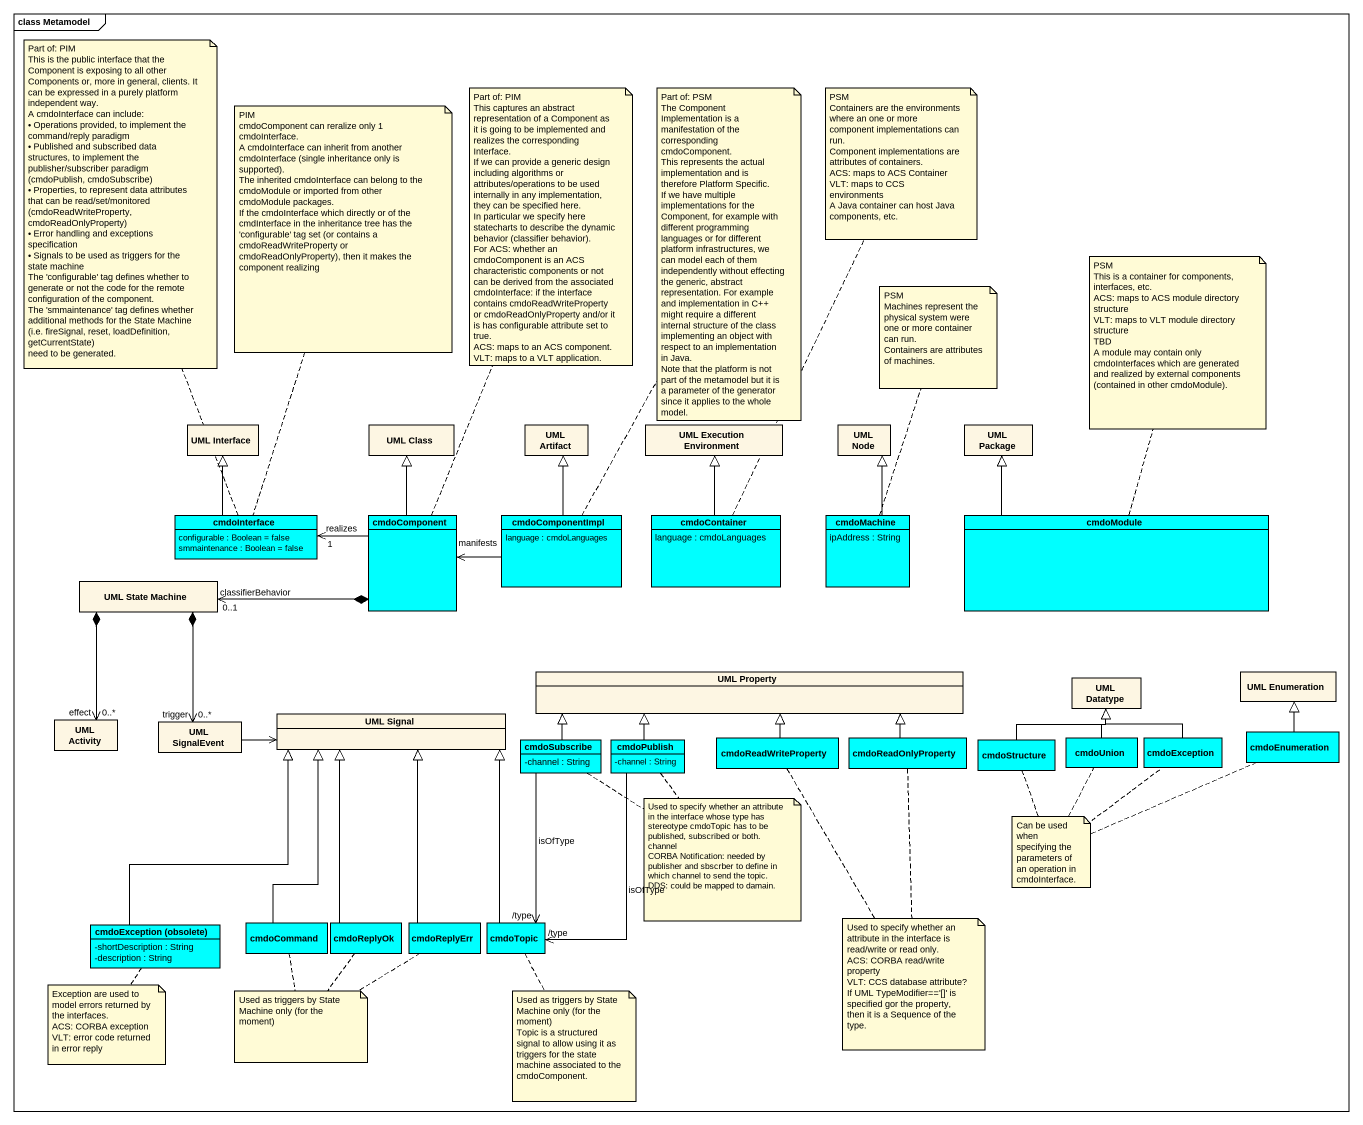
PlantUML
@startuml
mainframe class Metamodel
hide circle
hide empty members
skinparam classAttributeIconSize 0
class "UML Interface" as UML_Interface
class "UML Class" as UML_Class
class "UML Artifact" as UML_Artifact
class "UML Execution Environment" as UML_Execution_Environment
class "UML Node" as UML_Node
class "UML Package" as UML_Package
class cmdoInterface #00FFFF {
  configurable : Boolean = false
  smmaintenance : Boolean = false
}
class cmdoComponent #00FFFF
class cmdoComponentImpl #00FFFF {
  language : cmdoLanguages
}
class cmdoContainer #00FFFF {
  language : cmdoLanguages
}
class cmdoMachine #00FFFF {
  ipAddress : String
}
class cmdoModule #00FFFF
class "UML State Machine" as UML_State_Machine
class "UML Property" as UML_Property
class "UML Datatype" as UML_Datatype
class "UML Enumeration" as UML_Enumeration
class "UML Activity" as UML_Activity
class "UML SignalEvent" as UML_SignalEvent
class "UML Signal" as UML_Signal
class cmdoSubscribe #00FFFF {
  -channel : String
}
class cmdoPublish #00FFFF {
  -channel : String
}
class cmdoReadWriteProperty #00FFFF
class cmdoReadOnlyProperty #00FFFF
class cmdoStructure #00FFFF
class cmdoUnion #00FFFF
class cmdoException #00FFFF
class cmdoEnumeration #00FFFF
class "cmdoException (obsolete)" as cmdoException_obsolete #00FFFF {
  -shortDescription : String
  -description : String
}
class cmdoCommand #00FFFF
class cmdoReplyOk #00FFFF
class cmdoReplyErr #00FFFF
class cmdoTopic #00FFFF
cmdoInterface -up-|> UML_Interface
cmdoInterface "1" <-right- cmdoComponent : realizes
cmdoComponent -up-|> UML_Class
cmdoComponent *-left-> "0..1\nclassifierBehavior" UML_State_Machine
cmdoComponentImpl -up-|> UML_Artifact
cmdoComponentImpl -left-> cmdoComponent : manifests
cmdoContainer -up-|> UML_Execution_Environment
cmdoMachine -up-|> UML_Node
cmdoModule -up-|> UML_Package
UML_State_Machine *--> "0..*\neffect" UML_Activity
UML_State_Machine *--> "0..*\ntrigger" UML_SignalEvent
UML_SignalEvent -right-> UML_Signal
cmdoSubscribe -right-|> UML_Property
cmdoSubscribe --> "/type" cmdoTopic : isOfType
cmdoPublish -up-|> UML_Property
cmdoPublish --> "/type" cmdoTopic : isOfType
cmdoReadWriteProperty -up-|> UML_Property
cmdoReadOnlyProperty -left-|> UML_Property
cmdoStructure -up-|> UML_Datatype
cmdoUnion -up-|> UML_Datatype
cmdoException -up-|> UML_Datatype
cmdoEnumeration -up-|> UML_Enumeration
cmdoException_obsolete -up-|> UML_Signal
cmdoCommand -up-|> UML_Signal
cmdoReplyOk -up-|> UML_Signal
cmdoReplyErr -up-|> UML_Signal
cmdoTopic -up-|> UML_Signal
note top of cmdoInterface
  Part of: PIM
  This is the public interface that the Component is exposing to all other Components or, more in general, clients. It can be expressed in a purely platform independent way.
  A cmdoInterface can include:
  • Operations provided, to implement the command/reply paradigm
  • Published and subscribed data structures, to implement the publisher/subscriber paradigm (cmdoPublish, cmdoSubscribe)
  • Properties, to represent data attributes that can be read/set/monitored (cmdoReadWriteProperty, cmdoReadOnlyProperty)
  • Error handling and exceptions specification
  • Signals to be used as triggers for the state machine
  The 'configurable' tag defines whether to generate or not the code for the remote configuration of the component.
  The 'smmaintenance' tag defines whether additional methods for the State Machine (i.e. fireSignal, reset, loadDefinition, getCurrentState)
  need to be generated.
end note
note top of cmdoInterface
  PIM
  cmdoComponent can reralize only 1 cmdoInterface.
  A cmdoInterface can inherit from another cmdoInterface (single inheritance only is supported).
  The inherited cmdoInterface can belong to the cmdoModule or imported from other cmdoModule packages.
  If the cmdoInterface which directly or of the cmdInterface in the inheritance tree has the 'configurable' tag set (or contains a cmdoReadWriteProperty or cmdoReadOnlyProperty), then it makes the component realizing
end note
note top of cmdoComponent
  Part of: PIM
  This captures an abstract representation of a Component as it is going to be implemented and realizes the corresponding Interface.
  If we can provide a generic design including algorithms or attributes/operations to be used internally in any implementation, they can be specified here.
  In particular we specify here statecharts to describe the dynamic behavior (classifier behavior).
  For ACS: whether an cmdoComponent is an ACS characteristic components or not can be derived from the associated cmdoInterface: if the interface contains cmdoReadWriteProperty or cmdoReadOnlyProperty and/or it is has configurable attribute set to true.
  ACS: maps to an ACS component.
  VLT: maps to a VLT application.
end note
note top of cmdoComponentImpl
  Part of: PSM
  The Component Implementation is a manifestation of the corresponding cmdoComponent.
  This represents the actual implementation and is therefore Platform Specific.
  If we have multiple implementations for the Component, for example with different programming languages or for different platform infrastructures, we can model each of them independently without effecting the generic, abstract representation. For example and implementation in C++ might require a different internal structure of the class implementing an object with respect to an implementation in Java.
  Note that the platform is not part of the metamodel but it is a parameter of the generator since it applies to the whole model.
end note
note top of cmdoContainer
  PSM
  Containers are the environments where an one or more component implementations can run.
  Component implementations are attributes of containers.
  ACS: maps to ACS Container
  VLT: maps to CCS environments
  A Java container can host Java components, etc.
end note
note top of cmdoModule
  PSM
  This is a container for components, interfaces, etc.
  ACS: maps to ACS module directory structure
  VLT: maps to VLT module directory structure
  TBD
  A module may contain only cmdoInterfaces which are generated and realized by external components (contained in other cmdoModule).
end note
note top of cmdoMachine
  PSM
  Machines represent the physical system were one or more container can run.
  Containers are attributes of machines.
end note
note as N8
  Used to specify whether an attribute in the interface whose type has stereotype cmdoTopic has to be published, subscribed or both.
  channel
  CORBA Notification: needed by publisher and sbscrber to define in which channel to send the topic.
  DDS: could be mapped to damain.
end note
N8 .. cmdoSubscribe
N8 .. cmdoPublish
note as N9
  Can be used when specifying the parameters of an operation in cmdoInterface.
end note
N9 .. cmdoStructure
N9 .. cmdoEnumeration
N9 .. cmdoUnion
N9 .. cmdoException
note as N10
  Used to specify whether an attribute in the interface is read/write or read only.
  ACS: CORBA read/write property
  VLT: CCS database attribute?
  If UML TypeModifier=='[]' is specified gor the property, then it is a Sequence of the type.
end note
N10 .. cmdoReadWriteProperty
N10 .. cmdoReadOnlyProperty
note bottom of cmdoException_obsolete
  Exception are used to model errors returned by the interfaces.
  ACS: CORBA exception
  VLT: error code returned in error reply
end note
note as N12
  Used as triggers by State Machine only (for the moment)
end note
N12 .. cmdoCommand
N12 .. cmdoReplyOk
N12 .. cmdoReplyErr
note bottom of cmdoTopic
  Used as triggers by State Machine only (for the moment)
  Topic is a structured signal to allow using it as triggers for the state machine associated to the cmdoComponent.
end note
@enduml
